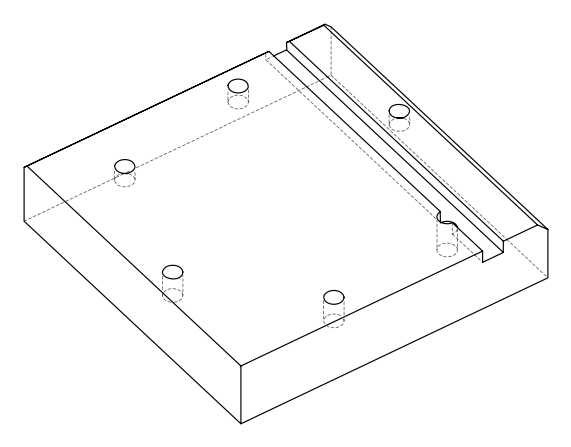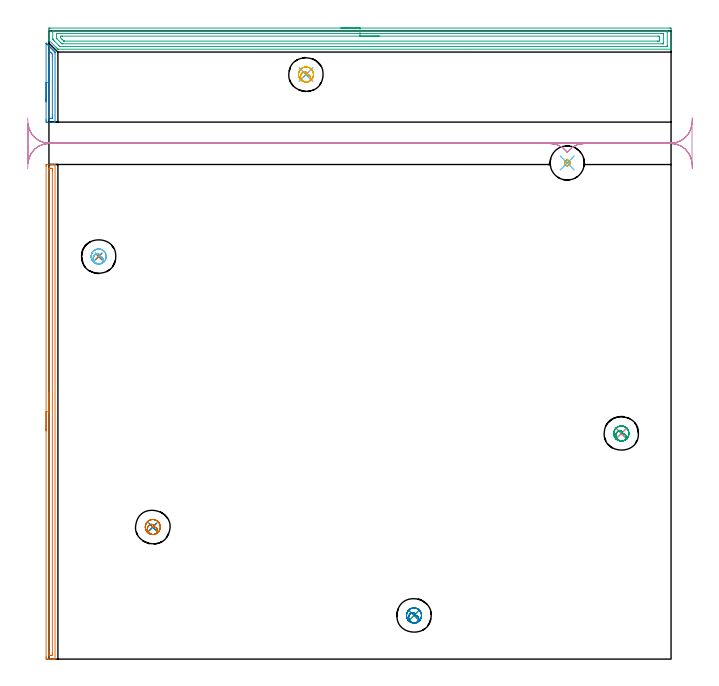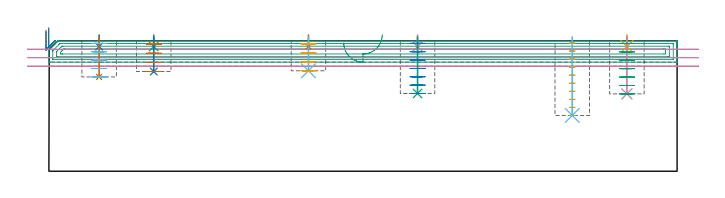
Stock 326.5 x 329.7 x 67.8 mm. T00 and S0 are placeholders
(PLAN: 21 operations, 6 tool changes, 26.5 min)
(1 AREA_MILL | FG_CHAMFER_SURFACE | UGT0205_001 | 4.33 min | 2904 mm3)
(2 AREA_MILL_1 | FG_CHAMFER_SURFACE_1 | UGT0205_001 | 0.81 min | 529 mm3)
(3 AREA_MILL_2 | FG_CHAMFER_SURFACE_2 | UGT0205_001 | 10.68 min | 20052 mm3)
(4 MILL_RECTANGULAR_SLOT | SLOT_RECTANGULAR | UGT0201_105 | Follow Part, ap 5.5, ae 75% | 4.57 min | 96400 mm3)
(5 MILL_BLIND_HOLE_FROM_SOLID_MATERIAL | STEP1POCKET | UGT0201_133 | Spiral | 0.56 min | 7154 mm3)
(6 BORE_BLIND_HOLE | STEP1POCKET | UGT0332_075 | 0.16 min | 0 mm3)
(7 SPOT_DRILL | STEP1POCKET_1 | NXT0321_9005460120000 | 0.05 min | 174 mm3)
(8 SPOT_DRILL_1 | STEP1POCKET_2 | NXT0321_9005460120000 | 0.05 min | 190 mm3)
(9 SPOT_DRILL_2 | STEP1POCKET_3 | NXT0321_9005460120000 | 0.05 min | 183 mm3)
(10 SPOT_DRILL_3 | STEP1POCKET_4 | NXT0321_9005460120000 | 0.05 min | 184 mm3)
(11 SPOT_DRILL_4 | STEP1POCKET_5 | NXT0321_9005460120000 | 0.05 min | 159 mm3)
(12 DRILL_BLIND_HOLE_INTO_CENTER | STEP1POCKET_1 | NXT0301_128 | 0.07 min | 1478 mm3)
(13 DRILL_BLIND_HOLE_INTO_CENTER_1 | STEP1POCKET_2 | NXT0301_128 | 0.08 min | 1817 mm3)
(14 DRILL_BLIND_HOLE_INTO_CENTER_2 | STEP1POCKET_3 | NXT0301_128 | 0.07 min | 1480 mm3)
(15 DRILL_BLIND_HOLE_INTO_CENTER_3 | STEP1POCKET_4 | NXT0301_128 | 0.12 min | 2800 mm3)
(16 DRILL_BLIND_HOLE_INTO_CENTER_4 | STEP1POCKET_5 | NXT0301_128 | 0.12 min | 2821 mm3)
(17 MILL_ROUGH_BLIND_HOLE_CONTOUR | STEP1POCKET_1 | NXT0201_013 | Spiral | 0.69 min | 2291 mm3)
(18 MILL_ROUGH_BLIND_HOLE_CONTOUR_1 | STEP1POCKET_2 | NXT0201_013 | Spiral | 0.86 min | 2713 mm3)
(19 MILL_ROUGH_BLIND_HOLE_CONTOUR_2 | STEP1POCKET_3 | NXT0201_013 | Spiral | 0.69 min | 2348 mm3)
(20 MILL_ROUGH_BLIND_HOLE_CONTOUR_3 | STEP1POCKET_4 | NXT0201_013 | Spiral | 1.2 min | 3914 mm3)
(21 MILL_ROUGH_BLIND_HOLE_CONTOUR_4 | STEP1POCKET_5 | NXT0201_013 | Spiral | 1.2 min | 3957 mm3)
(TOOL UGT0205_001 | Chamfer Mill 20 x 3 x 45 deg. | D20 FL50 Z2)
(TOOL UGT0201_105 | End Mill 22 mm | D22 FL25 Z2)
(TOOL UGT0201_133 | Carbide End Mill 15.0 | D15 FL30 Z4)
(TOOL UGT0332_075 | 17.75 mm Rough Boring Bar | D17.75)
(TOOL NXT0321_9005460120000 | NC Spot Drill, 142deg, 12mm, Carbide, Uncoated | D12 PA142 FL30 Z2)
(TOOL NXT0301_128 | Carbide Drill 12mm [861.1-1200-036A1-GP GC34] | D12 PA150 FL37.4 Z2)
(TOOL NXT0201_013 | ENDMILL 10mm | D10 FL30 Z4)
(OP 1 AREA_MILL)
G17 G21 G94 G90
T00 M6
G54
G17 G0 G90 X-1.5 Y119.8 S1061 M3
G43 Z77.8 H0
Z73.1
G94 G1 Y119.838 Z72.228 F250.
Y119.952 Z71.363
Y120.141 Z70.512
Y120.403 Z69.68
Y120.737 Z68.874
Y121.14 Z68.1
Y121.608 Z67.364
Y122.14 Z66.672
Y122.729 Z66.029
Y123.372 Z65.44
Y124.064 Z64.908
Y124.8 Z64.44
Y125.574 Z64.037
Y126.38 Z63.703
Y127.212 Z63.441
Y128.064 Z63.252
Y128.928 Z63.138
Y129.8 Z63.1
Y258.653
X-1.499 Y258.974 Z63.101
X-1.494 Y259.54 Z63.103
X-1.491 Y259.592 Z63.105
X-0.93 Y259.6 Z63.666
X1.74 Z66.335
X2.454 Z67.053
X2.743 Z67.342
X3.152 Y259.593 Z67.743
X3.197 Y259.59 Z67.788
X3.2 Y259.421 Z67.8
Y0.179
X3.197 Y0.01 Z67.788
X3.152 Y0.007 Z67.743
X2.743 Y0. Z67.342
X2.454 Z67.053
X1.74 Z66.335
X0.493 Z65.09
X-0.04 Z64.555
X-0.663 Z63.932
X-0.93 Y0.001 Z63.666
X-1.181 Y0.003 Z63.414
X-1.491 Y0.008 Z63.105
X-1.494 Y0.06 Z63.103
X-1.499 Y0.626 Z63.101
X-1.5 Y1.199 Z63.1
Y129.8
X-0.086 Z64.514
Y256.338
X-0.082 Y257.186 Z64.518
X-0.08 Y257.227 Z64.52
X-0.04 Y257.59 Z64.56
X0.44 Y257.597 Z65.04
X0.85 Y257.598 Z65.45
X1.331 Y257.597 Z65.931
X1.74 Y257.59 Z66.34
X1.78 Y257.186 Z66.38
X1.783 Y257.143 Z66.383
X1.786 Y256.292 Z66.386
Y256.246
Y3.262
X1.782 Y2.414 Z66.382
X1.78 Y2.374 Z66.38
X1.74 Y2.01 Z66.34
X1.26 Y2.003 Z65.86
X0.85 Y2.002 Z65.45
X0.369 Y2.003 Z64.969
X-0.04 Y2.01 Z64.56
X-0.08 Y2.414 Z64.52
X-0.083 Y2.457 Z64.517
X-0.086 Y3.308 Z64.514
Y3.354
Y129.8
Y130.672 Z64.552
Y131.536 Z64.666
Y132.388 Z64.855
Y133.22 Z65.117
Y134.026 Z65.451
Y134.8 Z65.854
Y135.536 Z66.323
Y136.228 Z66.854
Y136.871 Z67.443
Y137.46 Z68.086
Y137.992 Z68.778
Y138.46 Z69.514
Y138.863 Z70.288
Y139.197 Z71.094
Y139.459 Z71.926
Y139.648 Z72.778
Y139.762 Z73.643
Y139.8 Z74.514
G0 Z77.8
M5
M2
(OP 2 AREA_MILL_1)
G17 G21 G94 G90
T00 M6
G54
G17 G0 G90 X-1.5 Y292.55 S1061 M3
G43 Z77.8 H0
Z73.1
G94 G1 Y292.588 Z72.228 F250.
Y292.702 Z71.363
Y292.891 Z70.512
Y293.153 Z69.68
Y293.487 Z68.874
Y293.89 Z68.1
Y294.358 Z67.364
Y294.89 Z66.672
Y295.479 Z66.029
Y296.122 Z65.44
Y296.814 Z64.908
Y297.55 Z64.44
Y298.324 Z64.037
Y299.13 Z63.703
Y299.962 Z63.441
Y300.814 Z63.252
Y301.678 Z63.138
Y302.55 Z63.1
Y323.052
X-1.494 Y323.266 Z63.104
X-1.492 Y323.281 Z63.105
X-1.465 Y323.266 Z63.133
X-1.106 Y322.907 Z63.493
X-0.93 Y322.731 Z63.667
X-0.869 Y322.67 Z63.73
X-0.695 Y322.495 Z63.904
X-0.633 Y322.435 Z63.963
X-0.571 Y322.372 Z64.028
X-0.399 Y322.2 Z64.2
X-0.337 Y322.138 Z64.26
X-0.273 Y322.074 Z64.326
X-0.104 Y321.905 Z64.495
X-0.04 Y321.842 Z64.557
X0.025 Y321.776 Z64.624
X0.191 Y321.609 Z64.79
X0.257 Y321.545 Z64.853
X0.323 Y321.478 Z64.922
X0.486 Y321.314 Z65.085
X0.553 Y321.248 Z65.15
X0.621 Y321.18 Z65.22
X0.782 Y321.019 Z65.381
X0.85 Y320.952 Z65.446
X0.919 Y320.881 Z65.518
X1.077 Y320.724 Z65.676
X1.147 Y320.655 Z65.743
X1.217 Y320.583 Z65.816
X1.372 Y320.428 Z65.971
X1.443 Y320.358 Z66.04
X1.515 Y320.285 Z66.114
X1.667 Y320.133 Z66.266
X1.74 Y320.062 Z66.336
X1.813 Y319.987 Z66.412
X1.963 Y319.838 Z66.562
X2.037 Y319.765 Z66.633
X2.111 Y319.689 Z66.71
X2.258 Y319.543 Z66.857
X2.333 Y319.469 Z66.929
X2.409 Y319.391 Z67.008
X2.553 Y319.247 Z67.152
X2.63 Y319.172 Z67.226
X2.708 Y319.093 Z67.306
X3.075 Y318.726 Z67.673
X3.108 Y318.693 Z67.703
X3.2 Y318.595 Z67.784
Y318.199 Z67.8
Y281.983
X3.197 Y281.81 Z67.788
X3.151 Y281.807 Z67.742
X2.733 Y281.8 Z67.333
X2.468 Z67.068
X1.74 Z66.335
X0.486 Z65.083
X-0.93 Y281.801 Z63.666
X-1.182 Y281.803 Z63.414
X-1.491 Y281.808 Z63.105
X-1.494 Y281.864 Z63.103
X-1.499 Y282.43 Z63.101
X-1.5 Y283.003 Z63.1
Y302.55
X-0.086 Z64.514
Y319.139
X-0.085 Y319.185 Z64.515
X-0.082 Y319.277 Z64.518
X-0.076 Y319.414 Z64.524
X-0.04 Y319.382 Z64.56
X0.256 Y319.093 Z64.856
X0.85 Y318.5 Z65.45
X1.149 Y318.199 Z65.749
X1.74 Y317.598 Z66.34
X1.779 Y317.305 Z66.379
X1.782 Y317.262 Z66.382
X1.786 Y316.41 Z66.386
Y316.364
Y285.067
X1.782 Y284.219 Z66.382
X1.78 Y284.178 Z66.38
X1.74 Y283.81 Z66.34
X1.264 Y283.803 Z65.864
X0.85 Y283.802 Z65.45
X0.374 Y283.803 Z64.974
X-0.04 Y283.81 Z64.56
X-0.08 Y284.219 Z64.52
X-0.083 Y284.262 Z64.517
X-0.086 Y285.113 Z64.514
Y285.159
Y302.55
Y303.422 Z64.552
Y304.286 Z64.666
Y305.138 Z64.855
Y305.97 Z65.117
Y306.776 Z65.451
Y307.55 Z65.854
Y308.286 Z66.323
Y308.978 Z66.854
Y309.621 Z67.443
Y310.21 Z68.086
Y310.742 Z68.778
Y311.21 Z69.514
Y311.613 Z70.288
Y311.947 Z71.094
Y312.209 Z71.926
Y312.398 Z72.778
Y312.512 Z73.643
Y312.55 Z74.514
G0 Z77.8
M5
M2
(OP 3 AREA_MILL_2)
G17 G21 G94 G90
T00 M6
G54
G17 G0 G90 X153.25 Y331.2 S1061 M3
G43 Z77.8 H0
Z66.7
G94 G1 X153.288 Z65.828 F250.
X153.402 Z64.964
X153.591 Z64.112
X153.853 Z63.28
X154.187 Z62.474
X154.59 Z61.7
X155.058 Z60.964
X155.59 Z60.272
X156.179 Z59.629
X156.822 Z59.04
X157.514 Z58.508
X158.25 Z58.04
X159.024 Z57.637
X159.83 Z57.303
X160.662 Z57.041
X161.513 Z56.852
X162.378 Z56.738
X163.25 Z56.7
X325.879
X326.145 Y331.197 Z56.702
X326.49 Y331.192 Z56.706
X326.5 Y330.841 Z57.056
Y323.414 Z64.48
Y321.974 Z65.922
Y321.626 Z66.27
Y320.928 Z66.972
Y320.592 Z67.307
X326.493 Y320.169 Z67.723
X326.49 Y320.102 Z67.788
X326.326 Y320.1 Z67.8
X5.089
X4.698 Y320.106 Z67.792
X4.599 Y320.201 Z67.696
X4.068 Y320.731 Z67.167
X0.174 Y324.626 Z63.273
X0.048 Y324.756 Z63.143
X0.01 Y324.797 Z63.102
X0. Y325.105 Z62.795
Y325.399 Z62.5
Y326.097 Z61.798
Y327.34 Z60.557
Y327.886 Z60.009
Y328.507 Z59.388
X0.001 Y330.569 Z57.328
X0.004 Y331.186 Z56.711
X0.007 Y331.191 Z56.706
X0.621 Y331.2 Z56.7
X163.25
Y329.786 Z58.114
X324.092
X324.203 Y329.785 Z58.115
X324.425 Y329.781 Z58.119
X324.483 Y329.779 Z58.121
X324.49 Y329.767 Z58.133
X324.495 Y329.732 Z58.168
X324.497 Y329.674 Z58.226
X324.5 Y329.266 Z58.634
Y328.78 Z59.12
X324.499 Y322.113 Z65.787
X324.492 Y321.626 Z66.274
X324.49 Y321.53 Z66.37
X324.314 Y321.521 Z66.379
X324.201 Y321.516 Z66.384
X324.092 Y321.515 Z66.385
X5.982
X5.871 Y321.516 Z66.384
X5.797 Y321.518 Z66.382
X5.742 Y321.521 Z66.379
X5.72 Y321.54 Z66.36
X5.629 Y321.626 Z66.274
X5.089 Y322.161 Z65.739
X2.941 Y324.309 Z63.591
X2.408 Y324.844 Z63.056
X2.058 Y325.203 Z62.697
X2.01 Y325.256 Z62.644
X2.007 Y325.305 Z62.595
X2.003 Y325.407 Z62.493
X2. Y325.611 Z62.289
X2.001 Y329.187 Z58.713
X2.008 Y329.674 Z58.226
X2.01 Y329.77 Z58.13
X2.186 Y329.779 Z58.121
X2.299 Y329.784 Z58.116
X2.408 Y329.785 Z58.115
X163.25 Y329.786 Z58.114
Y328.372 Z59.528
X321.82 Y328.371 Z59.529
X322.305 Y328.369 Z59.531
X322.465 Y328.366 Z59.534
X322.485 Y328.365 Z59.535
X322.49 Y328.315 Z59.585
X322.496 Y328.211 Z59.689
X322.499 Y328.081 Z59.819
Y323.414 Z64.486
X322.498 Y323.221 Z64.679
X322.49 Y323.024 Z64.876
X322.478 Y322.935 Z64.965
X322.426 Y322.933 Z64.967
X322.305 Y322.931 Z64.969
X321.896 Y322.929 Z64.971
X7.361
X6.876 Y322.933 Z64.967
X6.808 Y322.935 Z64.965
X6.771 Y322.94 Z64.96
X6.734 Y322.974 Z64.926
X6.583 Y323.12 Z64.78
X6.285 Y323.414 Z64.486
X5.982 Y323.717 Z64.183
X4.195 Y325.506 Z62.394
X4.053 Y325.655 Z62.245
X4.02 Y325.691 Z62.209
X4.01 Y325.772 Z62.128
X4.005 Y325.902 Z61.998
X4.001 Y326.097 Z61.803
X4. Y326.292 Z61.608
X4.002 Y328.079 Z59.821
X4.01 Y328.276 Z59.624
X4.022 Y328.365 Z59.535
X4.074 Y328.367 Z59.533
X4.195 Y328.369 Z59.531
X4.604 Y328.371 Z59.529
X163.25 Y328.372 Z59.528
Y326.957 Z60.943
X319.658
X320.475 Y326.95 Z60.95
X320.5 Y326.115 Z61.785
Y326.097 Z61.803
Y325.221 Z62.679
X320.499 Y325.203 Z62.697
X320.476 Y324.35 Z63.55
X319.624 Y324.343 Z63.557
X319.59
X8.199
X7.984 Y324.345 Z63.555
X7.877 Y324.347 Z63.553
X7.828 Y324.349 Z63.551
X7.77 Y324.389 Z63.511
X6.946 Y325.203 Z62.697
X6.876 Y325.273 Z62.627
X6.063 Y326.097 Z61.803
X6.01 Y326.154 Z61.746
X6.007 Y326.207 Z61.693
X6.005 Y326.316 Z61.584
X6.009 Y326.535 Z61.365
X6.024 Y326.95 Z60.95
X6.876 Y326.957 Z60.943
X6.91
X163.25
X164.122 Z60.981
X164.986 Z61.095
X165.838 Z61.283
X166.67 Z61.546
X167.476 Z61.88
X168.25 Z62.282
X168.986 Z62.751
X169.678 Z63.282
X170.321 Z63.872
X170.91 Z64.515
X171.442 Z65.207
X171.91 Z65.943
X172.313 Z66.716
X172.647 Z67.522
X172.909 Z68.354
X173.098 Z69.206
X173.212 Z70.071
X173.25 Z70.943
G0 Z77.8
M5
M2
(OP 4 MILL_RECTANGULAR_SLOT)
G17 G21 G94 G90
T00 M6
G54
G17 G0 G90 X-11.195 Y257.438 S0 M3
G43 Z77.8 H0
Z63.4
G94 G1 X-10.969 Y260.43 F250.
G2 X0. Y270.6 R11. F500.
G1 X263.086
G2 X272. Y266.045 R11.
X280.914 Y270.6 R11.
G1 X326.5
G2 X337.47 Y260.412 R11.
G1 X337.5
Y280.988
X337.47
G2 X326.5 Y270.8 R11.
G1 X0.
G2 X-10.969 Y280.972 R11.
G1 X-11.195 Y283.964 F250.
G0 Z77.8
X337.691 Y283.98
Z59.
G1 X337.47 Y280.988
G2 X326.5 Y270.8 R11. F500.
G1 X0.
G2 X-10.97 Y280.988 R11.
G1 X-11.
Y260.412
X-10.97
G2 X0. Y270.6 R11.
G1 X263.086
G2 X272. Y266.045 R11.
X280.914 Y270.6 R11.
G1 X326.5
G2 X337.47 Y260.412 R11.
G1 X337.691 Y257.42 F250.
G0 Y283.98 Z54.6
G1 X337.47 Y280.988
G2 X326.5 Y270.8 R11. F500.
G1 X0.
G2 X-10.97 Y280.988 R11.
G1 X-11.
Y260.412
X-10.97
G2 X0. Y270.6 R11.
G1 X263.086
G2 X272. Y266.045 R11.
X280.914 Y270.6 R11.
G1 X326.5
G2 X337.47 Y260.412 R11.
G1 X337.691 Y257.42 F250.
G0 Z77.8
M5
M2
(OP 5 MILL_BLIND_HOLE_FROM_SOLID_MATERIAL)
G17 G21 G94 G90
T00 M6
G54
G17 G0 G90 X272. Y260.4 S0 M3
G43 Z77.8 H0
Z66.62
G94 G3 X272.725 Y261.125 R0.725 F250.
X272. Y261.85 R0.725
X270.55 Y260.4 R1.45
X272. Y261.85 R-1.45
X271.275 Y261.125 R0.725
X272. Y260.4 R0.725
G0 Z62.44
G3 X272.725 Y261.125 R0.725
X272. Y261.85 R0.725
X270.55 Y260.4 R1.45
X272. Y261.85 R-1.45
X271.275 Y261.125 R0.725
X272. Y260.4 R0.725
G0 Z58.26
G3 X272.725 Y261.125 R0.725
X272. Y261.85 R0.725
X270.55 Y260.4 R1.45
X272. Y261.85 R-1.45
X271.275 Y261.125 R0.725
X272. Y260.4 R0.725
G0 Z54.08
G3 X272.725 Y261.125 R0.725
X272. Y261.85 R0.725
X270.55 Y260.4 R1.45
X272. Y261.85 R-1.45
X271.275 Y261.125 R0.725
X272. Y260.4 R0.725
G0 Z49.9
G3 X272.725 Y261.125 R0.725
X272. Y261.85 R0.725
X270.55 Y260.4 R1.45
X272. Y261.85 R-1.45
X271.275 Y261.125 R0.725
X272. Y260.4 R0.725
G0 Z45.72
G3 X272.725 Y261.125 R0.725
X272. Y261.85 R0.725
X270.55 Y260.4 R1.45
X272. Y261.85 R-1.45
X271.275 Y261.125 R0.725
X272. Y260.4 R0.725
G0 Z41.54
G3 X272.725 Y261.125 R0.725
X272. Y261.85 R0.725
X270.55 Y260.4 R1.45
X272. Y261.85 R-1.45
X271.275 Y261.125 R0.725
X272. Y260.4 R0.725
G0 Z37.36
G3 X272.725 Y261.125 R0.725
X272. Y261.85 R0.725
X270.55 Y260.4 R1.45
X272. Y261.85 R-1.45
X271.275 Y261.125 R0.725
X272. Y260.4 R0.725
G0 Z33.18
G3 X272.725 Y261.125 R0.725
X272. Y261.85 R0.725
X270.55 Y260.4 R1.45
X272. Y261.85 R-1.45
X271.275 Y261.125 R0.725
X272. Y260.4 R0.725
G0 Z29.
G3 X272.725 Y261.125 R0.725
X272. Y261.85 R0.725
X270.55 Y260.4 R1.45
X272. Y261.85 R-1.45
X271.275 Y261.125 R0.725
X272. Y260.4 R0.725
G0 Z77.8
M5
M2
(OP 6 BORE_BLIND_HOLE)
G17 G21 G94 G90
T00 M6
G54
G17 G0 G90 X272. Y260.4 S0 M3
G43 Z77.8 H0
G94 G85 G98 Z29. F250. R69.8
G80
M5
M2
(OP 7 SPOT_DRILL)
G17 G21 G94 G90
T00 M6
G54
G17 G0 G90 X134.9 Y306.8 S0 M3
G43 Z77.8 H0
G94 G81 G98 Z64.8 F250. R70.8
G80
M5
M2
(OP 8 SPOT_DRILL_1)
G17 G21 G94 G90
T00 M6
G54
G17 G0 G90 X26.1 Y211.3 S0 M3
G43 Z77.8 H0
G94 G81 G98 Z64.8 F250. R70.8
G80
M5
M2
(OP 9 SPOT_DRILL_2)
G17 G21 G94 G90
T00 M6
G54
G17 G0 G90 X54.5 Y69.3 S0 M3
G43 Z77.8 H0
G94 G81 G98 Z64.8 F250. R70.8
G80
M5
M2
(OP 10 SPOT_DRILL_3)
G17 G21 G94 G90
T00 M6
G54
G17 G0 G90 X191.6 Y22.9 S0 M3
G43 Z77.8 H0
G94 G81 G98 Z64.8 F250. R70.8
G80
M5
M2
(OP 11 SPOT_DRILL_4)
G17 G21 G94 G90
T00 M6
G54
G17 G0 G90 X300.4 Y118.4 S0 M3
G43 Z77.8 H0
G94 G81 G98 Z64.8 F250. R70.8
G80
M5
M2
(OP 12 DRILL_BLIND_HOLE_INTO_CENTER)
G17 G21 G94 G90
T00 M6
G54
G17 G0 G90 X134.9 Y306.8 S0 M3
G43 Z77.8 H1
G94 G81 G98 Z52.2 F250. R69.8
G80
M5
M2
(OP 13 DRILL_BLIND_HOLE_INTO_CENTER_1)
G17 G21 G94 G90
T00 M6
G54
G17 G0 G90 X26.1 Y211.3 S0 M3
G43 Z77.8 H1
G94 G81 G98 Z49. F250. R69.8
G80
M5
M2
(OP 14 DRILL_BLIND_HOLE_INTO_CENTER_2)
G17 G21 G94 G90
T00 M6
G54
G17 G0 G90 X54.5 Y69.3 S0 M3
G43 Z77.8 H1
G94 G81 G98 Z51.8 F250. R69.8
G80
M5
M2
(OP 15 DRILL_BLIND_HOLE_INTO_CENTER_3)
G17 G21 G94 G90
T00 M6
G54
G17 G0 G90 X191.6 Y22.9 S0 M3
G43 Z77.8 H1
G94 G81 G98 Z40.4 F250. R69.8
G80
M5
M2
(OP 16 DRILL_BLIND_HOLE_INTO_CENTER_4)
G17 G21 G94 G90
T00 M6
G54
G17 G0 G90 X300.4 Y118.4 S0 M3
G43 Z77.8 H1
G94 G81 G98 Z40.2 F250. R69.8
G80
M5
M2
(OP 17 MILL_ROUGH_BLIND_HOLE_CONTOUR)
G17 G21 G94 G90
T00 M6
G54
G17 G0 G90 X134.9 Y306.8 S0 M3
G43 Z77.8 H0
Z66.15
G94 G3 X135.271 Y307.883 R0.605 F250.
X133.339 Y308.01 R1.729
X132.327 Y304.587 R2.604
X135.882 Y302.974 R3.115
X138.726 Y307.782 R3.95
X135.882 Y302.974 R-3.95
X137.304 Y305.378 R1.975
X134.9 Y306.8 R1.975
G0 Z61.5
G3 X135.271 Y307.883 R0.605
X133.339 Y308.01 R1.729
X132.327 Y304.587 R2.604
X135.882 Y302.974 R3.115
X138.726 Y307.782 R3.95
X135.882 Y302.974 R-3.95
X137.304 Y305.378 R1.975
X134.9 Y306.8 R1.975
G0 Z56.85
G3 X135.271 Y307.883 R0.605
X133.339 Y308.01 R1.729
X132.327 Y304.587 R2.604
X135.882 Y302.974 R3.115
X138.726 Y307.782 R3.95
X135.882 Y302.974 R-3.95
X137.304 Y305.378 R1.975
X134.9 Y306.8 R1.975
G0 Z52.2
G3 X135.271 Y307.883 R0.605
X133.339 Y308.01 R1.729
X132.327 Y304.587 R2.604
X135.882 Y302.974 R3.115
X138.726 Y307.782 R3.95
X135.882 Y302.974 R-3.95
X137.304 Y305.378 R1.975
X134.9 Y306.8 R1.975
G0 Z77.8
M5
M2
(OP 18 MILL_ROUGH_BLIND_HOLE_CONTOUR_1)
G17 G21 G94 G90
T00 M6
G54
G17 G0 G90 X26.1 Y211.3 S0 M3
G43 Z77.8 H0
Z66.44
G94 G3 X26.471 Y212.383 R0.605 F250.
X24.539 Y212.51 R1.729
X23.527 Y209.087 R2.604
X27.082 Y207.474 R3.115
X29.926 Y212.282 R3.95
X27.082 Y207.474 R-3.95
X28.504 Y209.878 R1.975
X26.1 Y211.3 R1.975
G0 Z62.08
G3 X26.471 Y212.383 R0.605
X24.539 Y212.51 R1.729
X23.527 Y209.087 R2.604
X27.082 Y207.474 R3.115
X29.926 Y212.282 R3.95
X27.082 Y207.474 R-3.95
X28.504 Y209.878 R1.975
X26.1 Y211.3 R1.975
G0 Z57.72
G3 X26.471 Y212.383 R0.605
X24.539 Y212.51 R1.729
X23.527 Y209.087 R2.604
X27.082 Y207.474 R3.115
X29.926 Y212.282 R3.95
X27.082 Y207.474 R-3.95
X28.504 Y209.878 R1.975
X26.1 Y211.3 R1.975
G0 Z53.36
G3 X26.471 Y212.383 R0.605
X24.539 Y212.51 R1.729
X23.527 Y209.087 R2.604
X27.082 Y207.474 R3.115
X29.926 Y212.282 R3.95
X27.082 Y207.474 R-3.95
X28.504 Y209.878 R1.975
X26.1 Y211.3 R1.975
G0 Z49.
G3 X26.471 Y212.383 R0.605
X24.539 Y212.51 R1.729
X23.527 Y209.087 R2.604
X27.082 Y207.474 R3.115
X29.926 Y212.282 R3.95
X27.082 Y207.474 R-3.95
X28.504 Y209.878 R1.975
X26.1 Y211.3 R1.975
G0 Z77.8
M5
M2
(OP 19 MILL_ROUGH_BLIND_HOLE_CONTOUR_2)
G17 G21 G94 G90
T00 M6
G54
G17 G0 G90 X54.5 Y69.3 S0 M3
G43 Z77.8 H0
Z66.05
G94 G3 X54.871 Y70.383 R0.605 F250.
X52.939 Y70.51 R1.729
X51.927 Y67.087 R2.604
X55.482 Y65.474 R3.115
X58.326 Y70.282 R3.95
X55.482 Y65.474 R-3.95
X56.904 Y67.878 R1.975
X54.5 Y69.3 R1.975
G0 Z61.3
G3 X54.871 Y70.383 R0.605
X52.939 Y70.51 R1.729
X51.927 Y67.087 R2.604
X55.482 Y65.474 R3.115
X58.326 Y70.282 R3.95
X55.482 Y65.474 R-3.95
X56.904 Y67.878 R1.975
X54.5 Y69.3 R1.975
G0 Z56.55
G3 X54.871 Y70.383 R0.605
X52.939 Y70.51 R1.729
X51.927 Y67.087 R2.604
X55.482 Y65.474 R3.115
X58.326 Y70.282 R3.95
X55.482 Y65.474 R-3.95
X56.904 Y67.878 R1.975
X54.5 Y69.3 R1.975
G0 Z51.8
G3 X54.871 Y70.383 R0.605
X52.939 Y70.51 R1.729
X51.927 Y67.087 R2.604
X55.482 Y65.474 R3.115
X58.326 Y70.282 R3.95
X55.482 Y65.474 R-3.95
X56.904 Y67.878 R1.975
X54.5 Y69.3 R1.975
G0 Z77.8
M5
M2
(OP 20 MILL_ROUGH_BLIND_HOLE_CONTOUR_3)
G17 G21 G94 G90
T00 M6
G54
G17 G0 G90 X191.6 Y22.9 S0 M3
G43 Z77.8 H0
Z66.457
G94 G3 X191.971 Y23.983 R0.605 F250.
X190.039 Y24.11 R1.729
X189.027 Y20.687 R2.604
X192.582 Y19.074 R3.115
X195.426 Y23.882 R3.95
X192.582 Y19.074 R-3.95
X194.004 Y21.478 R1.975
X191.6 Y22.9 R1.975
G0 Z62.114
G3 X191.971 Y23.983 R0.605
X190.039 Y24.11 R1.729
X189.027 Y20.687 R2.604
X192.582 Y19.074 R3.115
X195.426 Y23.882 R3.95
X192.582 Y19.074 R-3.95
X194.004 Y21.478 R1.975
X191.6 Y22.9 R1.975
G0 Z57.771
G3 X191.971 Y23.983 R0.605
X190.039 Y24.11 R1.729
X189.027 Y20.687 R2.604
X192.582 Y19.074 R3.115
X195.426 Y23.882 R3.95
X192.582 Y19.074 R-3.95
X194.004 Y21.478 R1.975
X191.6 Y22.9 R1.975
G0 Z53.429
G3 X191.971 Y23.983 R0.605
X190.039 Y24.11 R1.729
X189.027 Y20.687 R2.604
X192.582 Y19.074 R3.115
X195.426 Y23.882 R3.95
X192.582 Y19.074 R-3.95
X194.004 Y21.478 R1.975
X191.6 Y22.9 R1.975
G0 Z49.086
G3 X191.971 Y23.983 R0.605
X190.039 Y24.11 R1.729
X189.027 Y20.687 R2.604
X192.582 Y19.074 R3.115
X195.426 Y23.882 R3.95
X192.582 Y19.074 R-3.95
X194.004 Y21.478 R1.975
X191.6 Y22.9 R1.975
G0 Z44.743
G3 X191.971 Y23.983 R0.605
X190.039 Y24.11 R1.729
X189.027 Y20.687 R2.604
X192.582 Y19.074 R3.115
X195.426 Y23.882 R3.95
X192.582 Y19.074 R-3.95
X194.004 Y21.478 R1.975
X191.6 Y22.9 R1.975
G0 Z40.4
G3 X191.971 Y23.983 R0.605
X190.039 Y24.11 R1.729
X189.027 Y20.687 R2.604
X192.582 Y19.074 R3.115
X195.426 Y23.882 R3.95
X192.582 Y19.074 R-3.95
X194.004 Y21.478 R1.975
X191.6 Y22.9 R1.975
G0 Z77.8
M5
M2
(OP 21 MILL_ROUGH_BLIND_HOLE_CONTOUR_4)
G17 G21 G94 G90
T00 M6
G54
G17 G0 G90 X300.4 Y118.4 S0 M3
G43 Z77.8 H0
Z66.429
G94 G3 X300.771 Y119.483 R0.605 F250.
X298.839 Y119.61 R1.729
X297.827 Y116.187 R2.604
X301.382 Y114.574 R3.115
X304.226 Y119.382 R3.95
X301.382 Y114.574 R-3.95
X302.804 Y116.978 R1.975
X300.4 Y118.4 R1.975
G0 Z62.057
G3 X300.771 Y119.483 R0.605
X298.839 Y119.61 R1.729
X297.827 Y116.187 R2.604
X301.382 Y114.574 R3.115
X304.226 Y119.382 R3.95
X301.382 Y114.574 R-3.95
X302.804 Y116.978 R1.975
X300.4 Y118.4 R1.975
G0 Z57.686
G3 X300.771 Y119.483 R0.605
X298.839 Y119.61 R1.729
X297.827 Y116.187 R2.604
X301.382 Y114.574 R3.115
X304.226 Y119.382 R3.95
X301.382 Y114.574 R-3.95
X302.804 Y116.978 R1.975
X300.4 Y118.4 R1.975
G0 Z53.314
G3 X300.771 Y119.483 R0.605
X298.839 Y119.61 R1.729
X297.827 Y116.187 R2.604
X301.382 Y114.574 R3.115
X304.226 Y119.382 R3.95
X301.382 Y114.574 R-3.95
X302.804 Y116.978 R1.975
X300.4 Y118.4 R1.975
G0 Z48.943
G3 X300.771 Y119.483 R0.605
X298.839 Y119.61 R1.729
X297.827 Y116.187 R2.604
X301.382 Y114.574 R3.115
X304.226 Y119.382 R3.95
X301.382 Y114.574 R-3.95
X302.804 Y116.978 R1.975
X300.4 Y118.4 R1.975
G0 Z44.571
G3 X300.771 Y119.483 R0.605
X298.839 Y119.61 R1.729
X297.827 Y116.187 R2.604
X301.382 Y114.574 R3.115
X304.226 Y119.382 R3.95
X301.382 Y114.574 R-3.95
X302.804 Y116.978 R1.975
X300.4 Y118.4 R1.975
G0 Z40.2
G3 X300.771 Y119.483 R0.605
X298.839 Y119.61 R1.729
X297.827 Y116.187 R2.604
X301.382 Y114.574 R3.115
X304.226 Y119.382 R3.95
X301.382 Y114.574 R-3.95
X302.804 Y116.978 R1.975
X300.4 Y118.4 R1.975
G0 Z77.8
M5
M2
